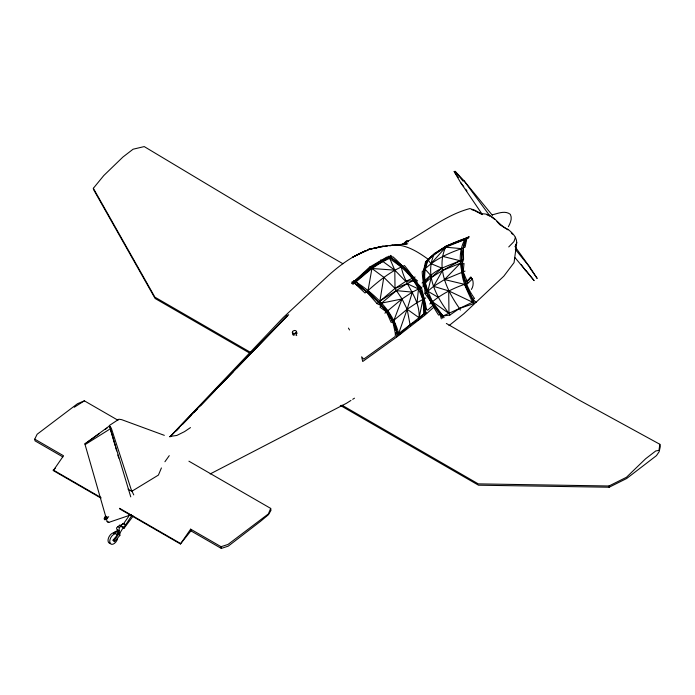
<?xml version="1.0" encoding="UTF-8"?>
<svg xmlns="http://www.w3.org/2000/svg" width="695" height="695" viewBox="0 0 695 695"><rect width="100%" height="100%" fill="white"/><g stroke="black" fill="none" stroke-linecap="round" stroke-linejoin="round"><path stroke-width="1.04" d="M425.714 297.99L424.237 298.781L424.332 315.183L425.14 310.648L424.237 298.781L421.431 287.495C410.71 276.992 400.824 265.116 388.826 256.125L388.418 257.289L383.032 261.294L371.929 268.487L352.86 284.411L353.616 280.502L355.944 281.892C374.761 294.306 393.031 310.917 398.626 333.591L399.095 334.79L409.981 324.834L424.054 313.723L425.14 310.648L426.391 309.57C424.506 292.821 414.906 278.347 404.49 265.603C390.694 271.198 379.096 280.702 368.063 290.51L365.005 293.003L354.459 283.143L354.676 280.988L369.601 267.097L387.315 256.82L401.354 267.08C404.577 285.558 420.24 297.947 419.111 317.754L419.441 319.118L409.981 324.834L398.626 333.591L398.053 335.589L392.727 321.246L387.793 310.804L381.555 305.783L368.063 290.51L371.929 268.487L369.601 267.097M435.035 253.189L434.453 253.649C424.254 274.238 436.364 297.034 448.979 313.471L449.865 315.061L459.491 308.45L472.548 302.203L474.424 303.246C465.033 283.308 453.331 260.008 465.381 238.42L469.047 236.856L465.381 238.42C450.647 243.432 436.321 250.33 425.601 261.867L434.123 254.605L446.703 245.778L465.381 238.42L466.805 238.663L468.673 237.82L467.179 237.69C457.44 257.219 462.123 281.31 474.511 298.494L472.765 299.224L472.548 302.203L473.226 303.828L459.491 308.45L443.115 315.982L440.083 314.496L425.045 293.577C424.315 282.882 423.985 271.841 426.782 261.407L425.27 262.797L423.681 270.364L423.107 287.078L424.437 285.723C429.032 270.364 447.189 266.533 460.064 260.729L463.565 259.305L463.252 247.933L465.016 239.393L446.12 246.23C435.591 267.375 447.206 290.962 459.491 308.45L460.351 310.074M401.91 244.327C424.749 232.964 444.939 215.129 469.881 208.578L474.529 210.072L481.748 213.947C493.189 212.583 498.263 225.571 507.784 229.22C512.18 232.582 516.541 236.708 516.75 242.616L514.057 262.614L503.823 276.167L463.817 313.784L449.005 325.616M396.515 336.788L396.915 332.749L393.961 320.23L402.014 298.946L412.352 292.117L421.431 287.495M377.038 303.619L395.012 288.425L405.732 281.414L413.456 280.545L416.044 281.571L417.582 280.928L413.577 277.6L402.848 266.385L391.146 257.515L391.589 255.812C377.611 261.277 365.926 270.815 355.944 281.892L366.604 291.735L377.038 303.619L381.555 305.783L386.463 311.916L391.181 322.497L407.148 309.258L417.052 302.638L418.494 288.99C411.935 276.81 403.282 265.811 392.823 256.742L370.687 267.558L351.592 283.517L352.13 281.753L353.182 282.24L366.604 291.735L378.679 302.325L381.546 303.124L402.014 298.946L407.148 309.258L410.337 326.172M408.13 241.834L408.043 240.93L407.982 241.443L406.462 241L405.298 241.99L404.672 243.954M131.668 515.638L125.812 524.699L123.18 527.592L121.364 526.167L119.349 527.436L118.671 534.186L113.893 540.667L114.536 541.666L119.861 535.376L119.827 533.282L122.129 529.347L123.502 527.531L124.144 528.165L133.145 516.038M467.188 281.71L471.001 277.27L467.196 280.789M446.346 323.453L578.892 399.972L659.859 444.279L658.956 450.377L655.741 450.968L645.612 458.77L626.464 477.274L608.976 485.987L478.282 483.876L341.975 405.176M415.097 277.001L405.732 281.414L394.803 270.164L371.929 268.487L383.814 277.305L379.887 301.074L407.122 283.656L413.456 280.545L419.893 288.277L422.908 299.493L424.054 313.723L419.441 319.118M108.698 516.68L106.257 519.182L107.612 518.305M104.207 518.218L105.683 517.245L106.804 518.592L106.187 519.035M463.565 259.305C457.849 274.073 466.58 289.042 472.548 302.203L448.701 290.875L433.576 286.34L425.045 293.577M407.148 309.258L412.352 292.117L396.48 290.632L381.546 303.124L381.555 305.783L379.913 307.077L386.463 311.916L392.727 321.246L395.455 333.947L396.915 332.749L398.626 333.591L407.148 309.258L419.111 317.754L422.908 299.493L418.494 288.99L407.122 283.656L395.012 288.425L383.814 277.305M105.162 517.193L105.484 518.322L105.049 516.993L106.179 516.298M104.476 518.809L105.683 517.245M515.516 237.204L513.935 241.599L508.74 246.942M129.383 514.326L128.471 516.689L123.71 523.483L120.174 525.854L119.714 525.212L116.525 527.87L116.847 529.312L119.41 531.023M516.75 242.616L515.143 246.664L516.098 244.266M188.918 461.202L270.676 508.401L268.383 513.909L228.012 544.446L221.053 546.704L190.656 529.156L180.439 543.994L119.679 508.905M390.486 255.352L389.652 258.21L394.803 270.164L395.012 288.425L402.014 298.946L384.9 313.176M508.366 226.709C510.347 223.008 512.45 218.534 510.373 214.399C505.126 210.159 498.028 213.461 492.355 214.816M62.854 456.919L35.019 440.847L34.75 439.144L37.139 434.245L77.51 403.708L84.373 400.841L117.95 420.223M292.343 332.271L292.977 333.261L294.463 333.496L295.931 332.836L296.513 331.68L295.879 330.69L294.393 330.455L292.934 331.107L292.343 332.271L293.108 335.025M161.422 467.943L158.408 475.085L131.763 491.322L128.062 489.184M471.401 289.433C473.434 286.462 473.66 282.326 472.331 279.025L470.932 277.783M468.465 280.589L470.715 277.105L470.697 277.948L472.114 279.225M117.542 529.946L116.777 531.023L114.649 531.875L113.546 533.404M164.924 461.741L169.259 455.651M100.975 498.115L53.298 470.584L63.514 455.755L34.75 439.144M53.298 470.584L55.27 468.126M180.439 543.994L190.916 530.858L190.656 529.156M250.061 353.312L155.115 298.494L93.538 189.535L93.347 188.293L103.807 175.514L122.946 157.018L133.084 149.216L144.23 146.584L255.517 213.278L342.939 263.753M114.536 541.666L113.033 540.18L116.421 536.149L117.637 533.586L117.69 531.553L115.613 532.431M446.703 245.778L434.453 253.649L428.459 259.2L428.137 260.147L430.987 263.666L445.773 247.194L466.805 238.663L465.111 247.099L461.489 248.654C446.989 253.675 432.785 260.364 422.186 271.736C422.829 287.539 430.092 302.056 438.554 315.07L440.083 314.496L444.105 317.615L432.507 301.804L426.504 292.343L423.681 270.364L427.104 260.46L434.123 254.605L445.773 247.194L461.489 248.654L461.671 260.217L460.385 263.214L444.539 279.555L433.576 286.34L442.446 270.537L460.064 260.729L442.55 256.342M422.082 283.021L430.579 275.237L425.027 269.121L428.137 260.147L426.191 261.381M466.832 281.718L471.001 277.27M169.91 436.851L283.386 317.38L328.127 275.75C339.177 265.733 351.296 256.803 365.11 250.999L357.595 254.639M176.313 430.865L179.327 427.738M182.333 424.619L191.368 415.236M194.374 412.109L197.389 408.981M200.395 405.854L215.45 390.216M218.465 387.089L233.511 371.451M236.526 368.324L287.704 315.165L170.032 436.721L288.686 314.67M404.142 243.285L406.462 241M467.249 283.951L472.331 279.025M405.793 243.05L408.043 240.93M433.237 307.711L424.428 315.556L396.663 337.066L362.712 361.504L361.635 356.813L363.711 359.124L395.229 336.476L395.429 333.331L396.88 332.14C390.59 310.3 372.503 294.506 353.955 282.752L371.373 268.14L376.49 264.847M105.041 517.567L104.128 518.991M106.804 518.592L105.11 519.556M106.378 517.897L105.301 518.844M432.099 306.2L427.651 310.187L426.287 309.075L425.045 310.152C425.236 289.52 411.266 271.432 394.786 260.373M105.049 516.993L107.204 516.889L106.491 517.827L106.995 518.652M104.902 517.445L106.048 516.802M448.701 290.875L448.979 313.471L432.507 301.804L427.807 291.231L425.349 282.726L431.204 277.566L442.446 270.537L460.385 263.214L462.105 264.309L464.017 263.405L463.191 271.901L467.796 282.926L464.495 284.342C451.82 288.738 439.865 295.036 429.805 303.967M120.174 525.854L123.25 523.5L125.812 524.699M99.211 433.68L84.877 443.931L105.84 516.906M105.31 429.336L107.056 428.094M190.482 427.59L184.54 431.621L176.843 435.444L169.841 436.469M350.932 400.442L346.518 403.256L210.185 473.947M352.704 399.312L354.467 398.192M74.252 407.244L84.373 400.841M109.35 429.414L85.989 444.053L84.877 443.931L109.463 425.905L130.756 496.864M105.527 519.634L104.763 519.799M417.052 302.638L424.237 298.781M340.307 405.411L478.49 485.197L609.168 487.23L626.664 478.507L656.471 455.625L659.155 451.689L660.25 446.772L659.859 444.279M368.081 249.722L383.093 246.152L407.73 243.815M383.093 246.152L368.437 249.522L369.618 248.992L352.634 257.159L364.519 251.416L360.175 253.388L363.207 251.868L368.046 250.278M465.024 271.085L444.539 279.555L464.495 284.342L472.765 299.224L476.197 302.421M106.431 519.035L107.152 521.615L108.82 522.388L131.355 514.708M373.849 248.376L382.745 246.69M190.916 530.858L221.323 548.416L228.273 546.131L260.521 521.32L268.505 514.648L270.981 510.321L270.676 508.401M368.437 249.522L381.737 246.438M389.626 245.648C403.856 242.52 417.912 251.816 429.041 259.887M384.726 246.395L387.714 245.943M449.865 315.061L443.115 315.982L431.23 302.829M392.771 245.344L389.721 245.683L392.927 245.352M395.82 245.005L400.893 244.44M396.098 245.014L400.32 244.57M402.431 244.345L406.662 243.902M107.152 521.615L108.82 522.388M471.905 209.734L473.712 210.333M474.607 210.628L482.287 214.616M164.324 435.348L121.695 419.667L118.915 419.215L109.315 425.514L111.287 428.129L131.763 491.322M430.987 263.666L441.89 268.14L431.204 277.566L427.807 291.231L438.137 297.286M486.995 214.851L489.706 215.98M380.704 259.904L394.803 270.164M250.791 352.53L154.907 297.173L93.347 188.293M53.202 469.976L100.879 497.498M119.575 508.297L180.344 543.377M123.25 523.5L125.343 524.716M120.113 525.307L122.98 526.966M119.714 525.212L121.364 526.167M121.677 526.723L124.144 528.165M117.872 526.575L119.349 527.436M113.033 540.18L113.893 540.667M491.417 216.944L494.658 219.29M507.88 229.819L499.827 224.676L496.916 221.479M105.657 517.063L106.491 517.827M118.654 532.109L119.827 533.282M118.671 534.186L119.861 535.376M492.399 215.337L463.921 180.648L455.06 171.239L463.113 181.186M514.952 257.558L534.134 280.632L526.115 270.642M515.316 249.305L530.32 267.888L537.183 278.443L529.911 268.035M511.251 232.66L512.484 234.241M458.3 177.494L454.087 171.396L460.507 182.394L463.739 186.642M465.676 189.188L466.962 190.89M463.921 180.648L490.045 216.154M442.793 318.206L440.083 314.496L441.351 318.84M521.302 264.708L525.715 270.789M515.351 247.072L530.32 267.888M460.507 182.394L482.295 214.416M348.438 328.101L349.533 329.96M426.687 313.297L425.14 310.648L425.453 314.288M131.546 490.322L133.761 494.909M110.149 428.381L115.179 445.782M115.77 447.823L116.656 450.89M117.837 454.99L118.723 458.057M294.463 333.496L294.975 335.338M296.513 331.68L297.026 333.513M295.931 332.836L296.687 335.598M292.977 333.261L293.49 335.103M109.463 425.905L109.853 427.364M608.976 485.987L609.168 487.23M221.053 546.704L221.323 548.416M117.663 538.529A5.795 3.345 -60 0 1 111.739 544.35A5.795 3.345 -60 0 1 110.713 537.791A5.795 3.345 -60 0 1 116.995 534.247M110.67 543.351A5.795 3.345 -60 0 1 108.785 537.252A5.795 3.345 -60 0 1 115.274 533.256"/></g></svg>
